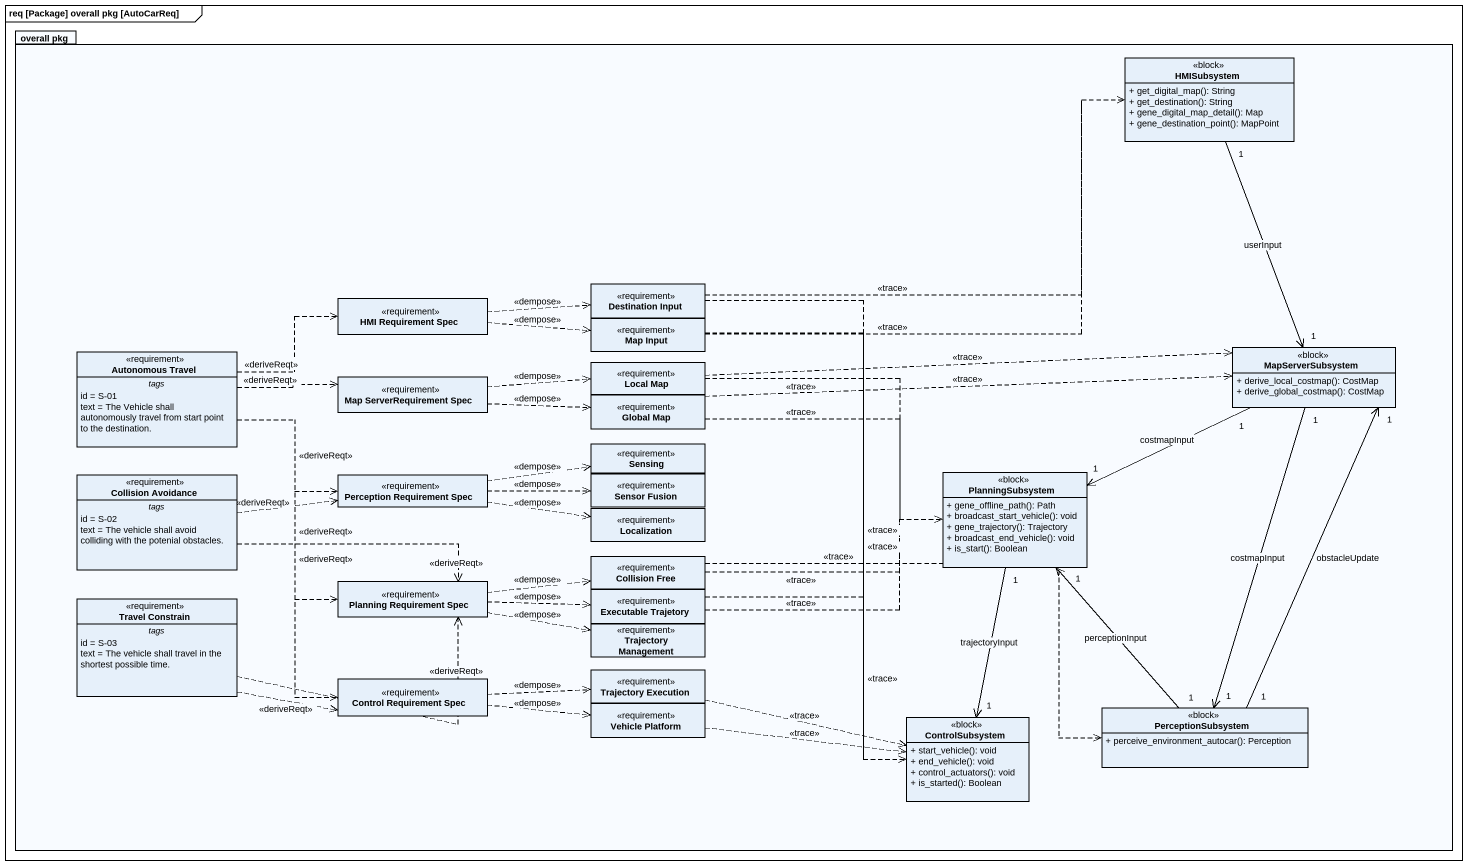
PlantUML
@startuml
mainframe req [Package] overall pkg [AutoCarReq]
hide circle
hide empty members
skinparam classAttributeIconSize 0
package "overall pkg" as overall_pkg {
  class HMISubsystem <<block>> {
    + get_digital_map(): String
    + get_destination(): String
    + gene_digital_map_detail(): Map
    + gene_destination_point(): MapPoint
  }
  class "HMI Requirement Spec" as HMI_Requirement_Spec <<requirement>>
  class "Destination Input" as Destination_Input <<requirement>>
  class "Map Input" as Map_Input <<requirement>>
  class MapServerSubsystem <<block>> {
    + derive_local_costmap(): CostMap
    + derive_global_costmap(): CostMap
  }
  class "Autonomous Travel" as Autonomous_Travel <<requirement>> {
    -- tags --
    id = S-01
    text = The Vehicle shall autonomously travel from start point to the destination.
  }
  class "Map ServerRequirement Spec" as Map_ServerRequirement_Spec <<requirement>>
  class "Local Map" as Local_Map <<requirement>>
  class "Global Map" as Global_Map <<requirement>>
  class Sensing <<requirement>>
  class "Collision Avoidance" as Collision_Avoidance <<requirement>> {
    -- tags --
    id = S-02
    text = The vehicle shall avoid colliding with the potenial obstacles.
  }
  class "Perception Requirement Spec" as Perception_Requirement_Spec <<requirement>>
  class "Sensor Fusion" as Sensor_Fusion <<requirement>>
  class PlanningSubsystem <<block>> {
    + gene_offline_path(): Path
    + broadcast_start_vehicle(): void
    + gene_trajectory(): Trajectory
    + broadcast_end_vehicle(): void
    + is_start(): Boolean
  }
  class Localization <<requirement>>
  class "Planning Requirement Spec" as Planning_Requirement_Spec <<requirement>>
  class "Collision Free" as Collision_Free <<requirement>>
  class "Travel Constrain" as Travel_Constrain <<requirement>> {
    -- tags --
    id = S-03
    text = The vehicle shall travel in the shortest possible time.
  }
  class "Executable Trajetory" as Executable_Trajetory <<requirement>>
  class "Trajectory Management" as Trajectory_Management <<requirement>>
  class "Control Requirement Spec" as Control_Requirement_Spec <<requirement>>
  class "Trajectory Execution" as Trajectory_Execution <<requirement>>
  class "Vehicle Platform" as Vehicle_Platform <<requirement>>
  class ControlSubsystem <<block>> {
    + start_vehicle(): void
    + end_vehicle(): void
    + control_actuators(): void
    + is_started(): Boolean
  }
  class PerceptionSubsystem <<block>> {
    + perceive_environment_autocar(): Perception
  }
}
HMISubsystem "1" --> "1" MapServerSubsystem : userInput
HMI_Requirement_Spec .right.> Destination_Input : <<dempose>>
HMI_Requirement_Spec .right.> Map_Input : <<dempose>>
Destination_Input .right.> HMISubsystem : <<trace>>
Destination_Input ..> ControlSubsystem : <<trace>>
Map_Input .right.> HMISubsystem : <<trace>>
Map_Input ..> ControlSubsystem : <<trace>>
MapServerSubsystem "1" -left-> "1" PlanningSubsystem : costmapInput
MapServerSubsystem "1" --> "1" PerceptionSubsystem : costmapInput
Autonomous_Travel .right.> HMI_Requirement_Spec : <<deriveReqt>>
Autonomous_Travel .right.> Map_ServerRequirement_Spec : <<deriveReqt>>
Autonomous_Travel .right.> Perception_Requirement_Spec : <<deriveReqt>>
Autonomous_Travel ..> Planning_Requirement_Spec : <<deriveReqt>>
Autonomous_Travel ..> Control_Requirement_Spec : <<deriveReqt>>
Map_ServerRequirement_Spec .right.> Local_Map : <<dempose>>
Map_ServerRequirement_Spec .right.> Global_Map : <<dempose>>
Local_Map .right.> MapServerSubsystem : <<trace>>
Local_Map .right.> PlanningSubsystem : <<trace>>
Global_Map .right.> MapServerSubsystem : <<trace>>
Global_Map .right.> PlanningSubsystem : <<trace>>
Collision_Avoidance .right.> Perception_Requirement_Spec : <<deriveReqt>>
Collision_Avoidance .right.> Planning_Requirement_Spec : <<deriveReqt>>
Perception_Requirement_Spec .right.> Sensing : <<dempose>>
Perception_Requirement_Spec .right.> Sensor_Fusion : <<dempose>>
Perception_Requirement_Spec .right.> Localization : <<dempose>>
PlanningSubsystem "1" --> "1" ControlSubsystem : trajectoryInput
Planning_Requirement_Spec .right.> Collision_Free : <<dempose>>
Planning_Requirement_Spec .right.> Executable_Trajetory : <<dempose>>
Planning_Requirement_Spec .right.> Trajectory_Management : <<dempose>>
Collision_Free .right.> PlanningSubsystem : <<trace>>
Collision_Free .right.> PerceptionSubsystem : <<trace>>
Travel_Constrain .right.> Planning_Requirement_Spec : <<deriveReqt>>
Travel_Constrain .right.> Control_Requirement_Spec : <<deriveReqt>>
Executable_Trajetory .right.> PlanningSubsystem : <<trace>>
Executable_Trajetory .right.> ControlSubsystem : <<trace>>
Control_Requirement_Spec .right.> Trajectory_Execution : <<dempose>>
Control_Requirement_Spec .right.> Vehicle_Platform : <<dempose>>
Trajectory_Execution .right.> ControlSubsystem : <<trace>>
Vehicle_Platform .right.> ControlSubsystem : <<trace>>
PerceptionSubsystem "1" -up-> "1" MapServerSubsystem : obstacleUpdate
PerceptionSubsystem "1" -up-> "1" PlanningSubsystem : perceptionInput
@enduml
